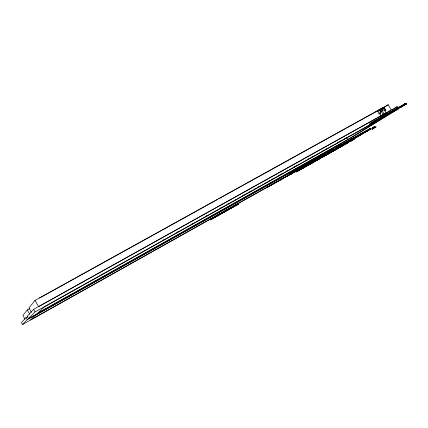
<?xml version="1.0" encoding="UTF-8"?>
<svg xmlns="http://www.w3.org/2000/svg" width="428" height="428" viewBox="0 0 428 428"><rect width="100%" height="100%" fill="white"/><g stroke="black" fill="none" stroke-linecap="round" stroke-linejoin="round"><path stroke-width="0.64" d="M321.305 157.039L320.925 156.942L321.043 157.183M374.719 127.164L374.548 126.859L372.307 128.507L374.719 127.164L374.313 126.988M372.595 128.448L372.59 128.111L372.189 128.272M319.465 158.269L319.534 157.959M321.348 157.119L321.166 156.803M381.075 108.621L377.309 110.804L379.16 114.041L380.968 110.21L384.505 107.952M401.036 106.963L369.642 124.495L374.933 121.247L374.618 120.685L404.444 104.041C404.428 104.4 405.84 103.501 404.829 104.122M379.16 114.041L380.123 113.506C380.524 111.558 383.071 108.669 384.906 110.847L385.858 110.317L384.012 107.091L376.356 111.467L376.94 111.216M381.755 108.477L388.201 104.769L391.278 110.135M378.266 110.269L35.026 300.365L28.938 307.898L31.437 312.354M29.671 308.62L27.333 309.92L22.887 315.415L24.985 319.149M33.625 309.305L27.189 316.319L28.435 318.539L351.49 137.639L398.489 108.814L397.254 106.663L33.625 309.305L35.059 311.868L28.435 318.539M27.847 316.565L26.092 317.544L21.4 322.653L22.475 324.568L307.138 164.85L342.898 142.915L27.306 319.705L22.475 324.568M381.188 108.963L382.862 107.888L382.102 108.311M384.307 107.257L388.201 104.769M237.915 204.14L237.679 203.723L210.41 219.179L210.646 219.596L235.651 205.558M210.234 219.832L238.428 204.065L212.577 218.58M238.337 203.899L235.571 205.815L237.695 204.482M210.325 220.003L238.428 204.065M293.26 172.778L290.821 174.282L294.041 172.12L266.81 187.555L291.104 173.929M269.913 185.666L267.227 187.314L266.997 186.913M289.638 174.003L289.392 173.565L292.485 171.665L292.811 172.297L290.157 173.934L289.799 173.329M370.247 124.147L369.931 123.596L374.778 120.61L375.099 121.167M392.176 109.814L393.305 109.113M394.434 108.412L397.254 106.663M266.906 187.721L269.891 185.682M317.587 158.167L292.811 172.297M404.733 104.32L404.658 104.657L405.214 104.052M315.179 159.917L289.285 174.442L292.736 172.104M289.285 174.442L292.372 172.291L312.108 161.228M369.771 124.714L374.751 121.333L406.6 103.844L400.811 107.348L400.421 106.567L390.058 112.35M375.19 121.413L370.803 123.82M400.565 106.497L405.546 103.432L405.862 103.977M298.808 169.654L297.802 170.028L298.204 170.221L298.546 169.798M296.197 171.125L296.979 170.975C295.111 171.211 297.824 170.296 296.743 170.9M297.851 170.109L298.637 169.959M296.385 171.66L296.16 171.264L299.119 169.461M303.372 166.824L332.604 148.864L35.257 315.457L30.458 319.935L303.372 166.824L302.724 165.69M347.771 139.544L386.211 115.924L44.314 306.983L37.744 313.114L347.771 139.544L346.664 137.607M315.078 159.746L317.014 158.526L315.013 159.601M317.357 158.344L318.593 157.82L289.184 174.266M400.688 107.134L406.472 103.624M319.315 157.504L319.737 157.681L319.315 157.504L320.502 156.787L320.711 157.081L320.47 157.22L320.502 156.787M319.341 158.713L295.973 171.896L299.418 170.157M298.487 170.478L298.76 170.526M299.322 169.964L299.595 170.05M405.305 104.298C404.316 103.523 404.353 104.346 405.546 103.432M296.058 172.056L301.649 168.905M304.212 167.22L304.479 167.294M319.235 158.296L319.042 158.093L321.364 156.712M306.897 165.957L306.271 166.294M306.849 165.738L307.176 165.786M307.834 165.417L307.727 165.481M320.395 157.408L321.417 156.803M303.094 167.824L302.81 168.001M309.353 164.539L303.168 167.792M310.14 163.892L310.45 163.951M318.774 158.569L321.792 156.739L322.017 157.13M323.274 156.011L322.91 156.445L322.519 156.252L323.531 155.867M325.05 154.931L324.675 155.369C323.381 155.209 326.254 154.246 324.906 155.011M328.923 152.566L328.538 153.01L328.142 152.817L329.18 152.422M330.753 151.448L330.368 151.897C329.052 151.737 331.978 150.752 330.609 151.528M336.601 147.863L337.655 147.248M338.425 146.531C341.726 144.948 336.686 147.446 339.078 146.381M312.772 162.437L305.817 166.305M313.055 162.244L313.419 162.292M322.733 156.91L322.493 156.488L325.515 154.658L325.81 155.22L322.321 157.146M328.34 153.454L328.11 153.058L331.235 151.17M336.745 148.339L336.515 147.933L346.734 142.053M343.802 144.049L343.566 143.637L346.958 141.582L347.269 142.176L343.454 144.471L347.199 141.994M310.161 164.122L309.257 164.63L309.519 164.229M310 164.159L310.177 163.86M311.691 163.105L312.847 162.421M314.072 161.682L314.355 161.752M405.273 104.314L404.562 104.716M313.703 162.014L309.695 164.117M318.058 159.494L311.787 163.18M351.099 139.389L352.169 138.736M322.525 157.049L314.906 161.206M351.313 139.271L353.095 138.613M325.74 155.048L318.17 159.43L319.668 158.734M331.529 151.742L328.009 153.855L331.438 151.582M340.014 146.36L336.403 148.751L340.083 146.542L339.784 145.953M344.305 143.979L343.968 143.407L370.322 128.475L370.557 128.887L347.06 142.064L346.824 141.652L370.322 128.475M350.981 140.486L351.468 140.186L351.083 140.405M344.84 144.445L323.183 156.814L322.819 156.29M345.38 144.118L347.001 143.139M350.687 140.903L354.512 138.827L350.206 141.486M366.967 131.048L371.103 128.791L339.816 146.676M372.526 127.662L372.932 127.838L372.526 127.662L373.831 126.881L374.029 127.169L373.831 126.881M344.936 144.439L348.403 142.353L344.845 144.648M404.701 103.897L405.016 103.726L404.257 104.165M363.538 133.365L334.552 149.581M350.275 141.609L353.919 139.421M372.419 128.143L374.719 126.827M372.307 128.507L374.773 126.918M292.634 172.923L293.003 172.709M372.093 129.203L375.891 126.923L372.093 129.203L372.43 129.17M236.957 204.135L237.273 203.953L237.513 204.37L237.519 203.819M404.909 103.795L405.332 104.576M381.15 108.84L381.466 108.653M377.801 111.665C380.155 110.585 383.916 106.69 385.858 110.317M384.531 114.008L390.753 110.424M380.396 116.197L384.173 114.025M381.043 115.844L387.094 112.468M383.723 114.479L384.221 114.19L382.07 110.445M380.144 109.429L380.658 109.129M379.909 109.6L378.368 110.472M383.21 114.779L381.038 111.05M237.604 204.536L237.176 204.563M379.615 109.734L378.101 110.585M382.68 115.079L381.648 115.667M337.564 147.088L337.098 147.564M336.51 147.703L337.066 147.393M346.584 142.133L339.645 146.023L339.875 146.429M347.739 141.481L351.206 139.539M352.367 138.891L353.523 138.239M354.678 137.591L358.145 135.644M348.472 141.079L349.633 140.427M350.789 139.779L354.266 137.832M355.422 137.179L356.583 136.532M336.515 147.933L346.113 142.545M371.006 128.625L346.91 142.144L371.103 128.791M329.967 151.699L330.924 151.143M328.142 152.817L329.089 152.261M343.358 144.306L367.058 130.995M330.132 151.822L330.448 151.41M336.911 147.976L331.095 151.239L331.325 151.64M319.042 158.093L319.481 157.862M324.285 155.177L325.216 154.626M328.11 153.058L336.772 148.2M322.519 156.252L323.445 155.712M343.454 144.471L367.261 130.893M294.132 172.281L269.549 185.859M298.402 169.884L321.792 156.739M324.445 155.289L324.745 154.893M334.14 149.816L325.382 154.727L325.622 155.15M296.16 171.264L296.55 171.237M298.728 169.825L299.937 169.14M302.195 167.878L303.934 166.899M305.073 166.257L306.812 165.288M307.93 164.657L318.935 158.483M322.493 156.488L329.897 152.336M335.434 149.222L336.574 148.58M327.918 153.7L354.512 138.827M322.434 156.889L298.91 170.098L299.038 170.355M348.403 142.353L325.537 155.359M375.891 126.923L375.618 127.079L375.961 127.046M295.973 171.896L321.69 157.381L321.439 156.942M323.087 156.664L350.987 140.748M296.765 171.505L348.472 142.481M297.032 171.494L320.893 157.841M322.391 157.269L345.08 144.37M101.206 274.728L102.372 274.075M162.426 240.531L163.592 239.878M176.999 232.388L178.166 231.735M191.578 224.245L192.744 223.593M206.066 216.156L207.318 215.45M220.634 208.013L221.897 207.307M227.632 204.108L228.793 203.461M235.207 199.876L236.374 199.223M242.885 195.58L244.051 194.933M249.775 191.739L250.942 191.086M254.435 189.133L255.602 188.481M257.458 187.437L258.624 186.79M264.344 183.601L265.51 182.949M269.009 180.996L270.175 180.343M272.037 179.3L273.203 178.647M278.917 175.459L280.078 174.811M281.244 174.159L282.994 173.179M286.61 171.157L287.776 170.505M293.485 167.321L294.651 166.669M295.818 166.021L297.562 165.042M308.053 159.184L309.219 158.531M311.097 157.477L312.263 156.825M322.621 151.041L324.51 149.987M325.676 149.335L326.842 148.682M330.202 146.809L331.363 146.162M337.194 142.904L339.083 141.845M340.249 141.192L341.416 140.539M344.77 138.672L345.936 138.019M35.059 311.868L398.489 108.814M311.761 160.853L292.313 171.751L292.565 172.195M289.392 173.565L308.342 162.945M313.505 160.463L314.655 159.815M317.159 158.403L318.036 157.911M339.49 145.911L339.019 146.392M343.566 143.637L366.892 130.556M369.931 123.596L382.07 116.817M383.146 116.207L384.381 115.528M385.451 114.923L389.004 112.949M369.642 124.495L406.6 103.844M384.435 113.902L386.163 112.992L384.36 109.9M39.44 298.113L217.659 199.4M218.826 198.752L375.517 111.992M381.343 108.509L383.087 107.615M377.271 111.039L377.662 110.831M377.009 111.227L375.677 111.922M405.102 103.672L405.311 103.993M323.365 156.166L322.974 155.974M328.661 152.609L329.014 152.726M324.788 154.973L325.136 155.086M330.491 151.491L330.844 151.608M380.123 113.506L381.359 115.662L38.579 306.71L35.026 300.365M369.915 128.71L370.15 129.122M366.769 130.62L367.058 131.214M359.841 135.382L331.261 151.876M353.384 138.742L353.608 139.137M350.5 140.491L350.778 141.058M347.745 142.176L347.98 142.599M337.237 148.27L336.906 147.708M328.447 152.855L328.816 153.39M318.1 159.435L317.817 159.558M316.998 160.259L316.843 160.361M316.704 160.436L316.196 160.725M316.057 160.8L313.885 162.009M314.842 161.265L314.468 161.704M313.708 162.121L313.168 162.191M311.568 163.105L311.381 163.186M310.739 163.79L310.562 163.897M309.599 164.208L309.374 164.331M309 164.523L308.749 164.662M308.631 164.716L308.663 164.941M307.507 165.369L307.213 165.754M306.732 166.016L306.646 166.096M306.239 166.326L300.52 169.279M305.656 166.422L305.453 166.513M304.838 167.086L304.554 167.257M304.276 167.428L297.246 171.216M302.783 168.027L302.633 168.108M302.125 168.6L301.927 168.734M300.44 169.317L300.156 169.488M300.13 169.515L299.985 169.595M299.868 169.879L299.675 170.012M299.028 169.52L299.359 170.141M298.856 169.611L299.183 170.28M299.012 170.381L298.803 170.478M269.506 185.351L269.736 185.757M212.47 217.868L212.711 218.291M210.779 218.965L211.015 219.382M27.333 309.92L29.741 314.211M26.092 317.544L27.306 319.705"/></g></svg>
